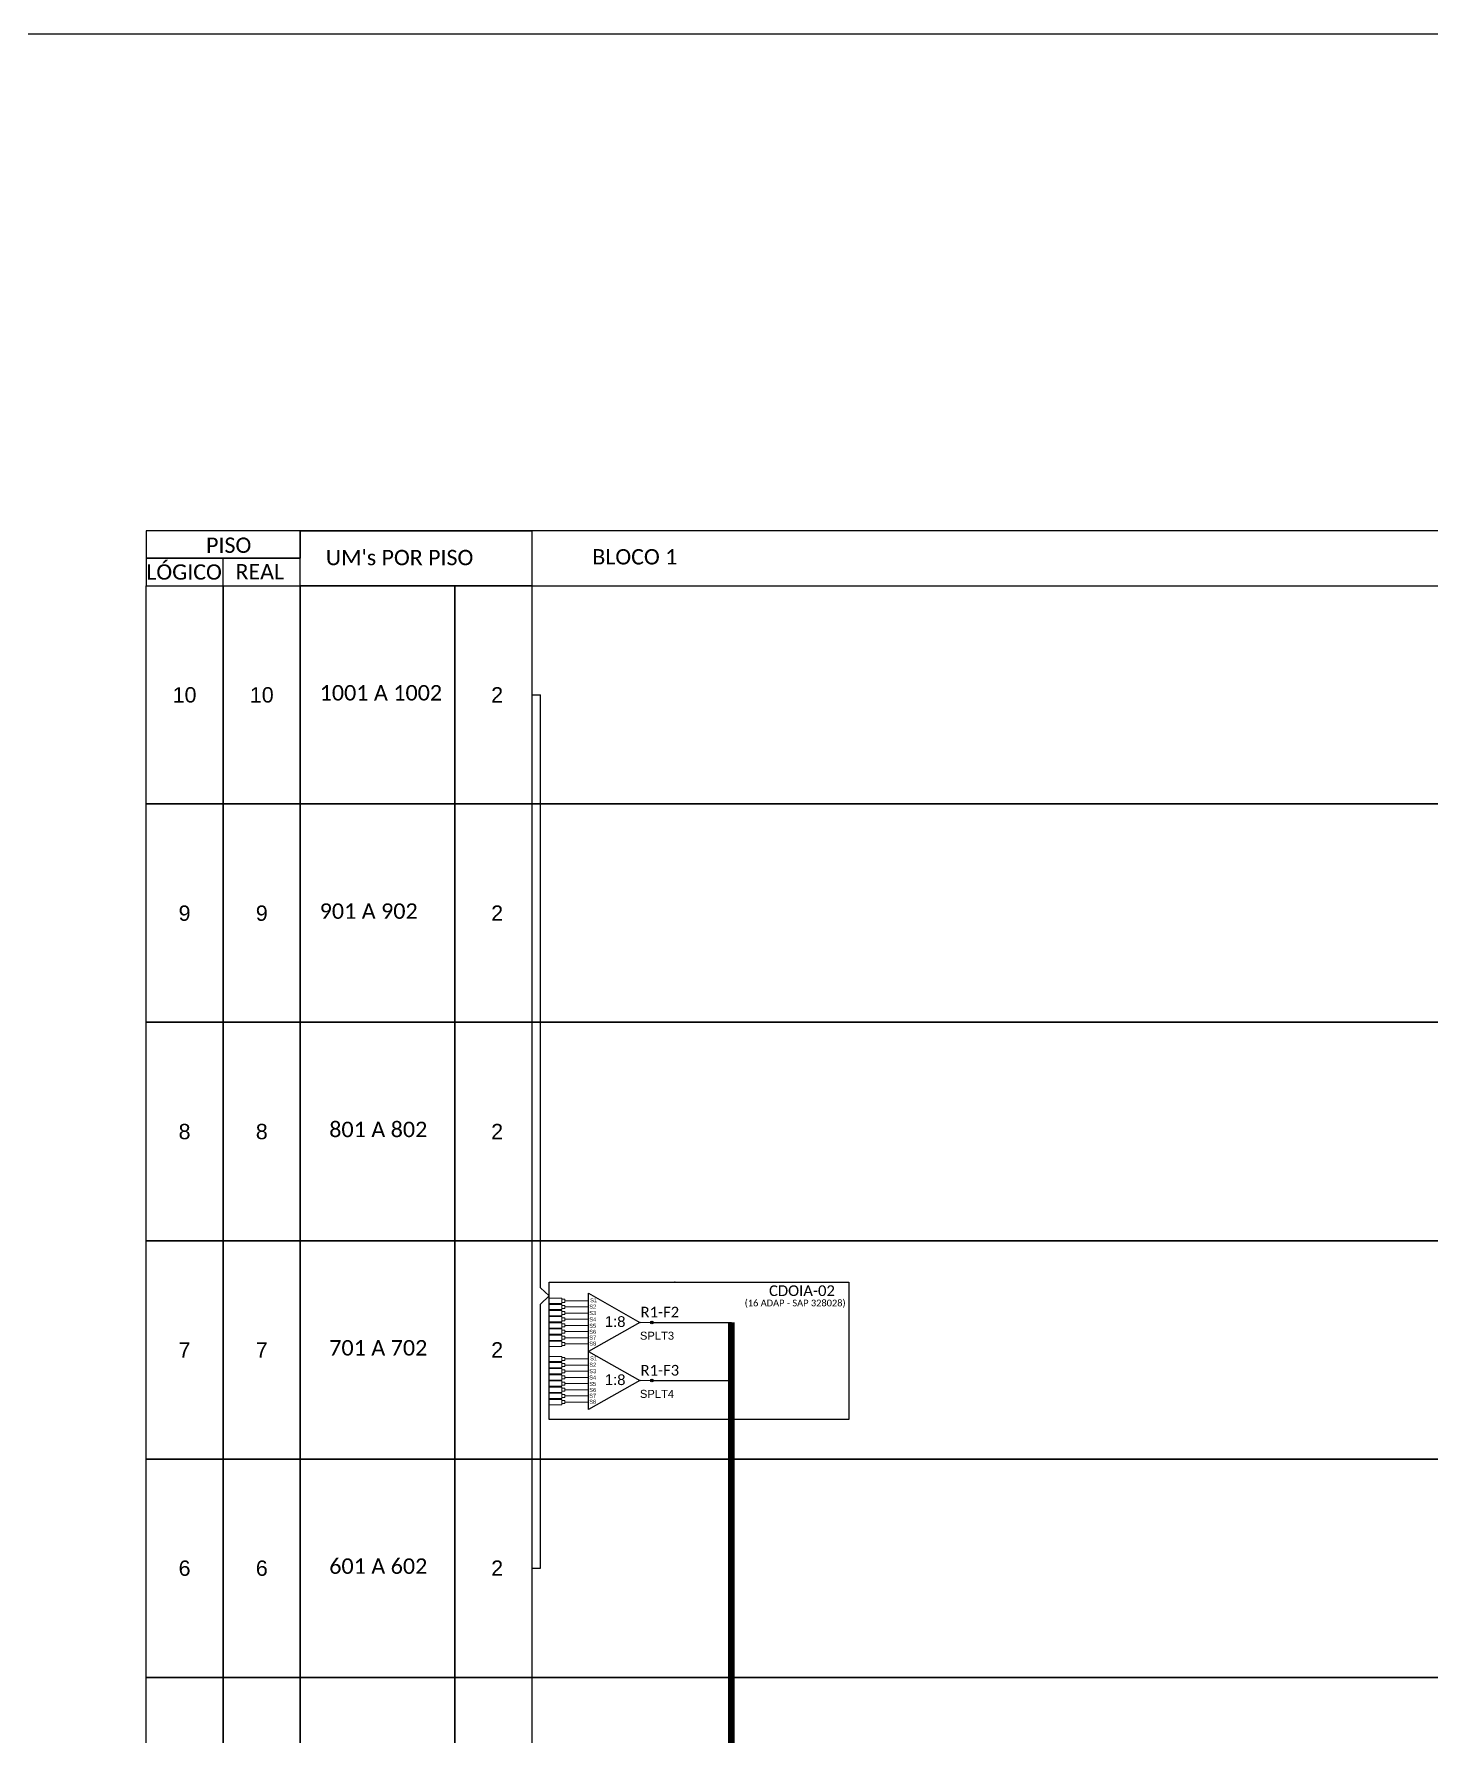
# Model space of a CAD drawing. Header units: inches. Extents: x -143605 to -141670, y 187277 to 187871.
# Drawn here: x -142089.8 to -141880.1, y 187615.6 to 187871 of the extents above; entities that cross this region are included whole.
import ezdxf
from ezdxf.enums import TextEntityAlignment as Align

# ---------------------------------------------------------------- set-up
doc = ezdxf.new("R2010")
doc.units = ezdxf.units.IN
doc.header["$MEASUREMENT"] = 0
doc.styles.add('ARIAL', font='arial.ttf')
doc.styles.add('WMF-Calibri0', font='calibri.ttf')

# ---------------------------------------------------------------- blocks, each defined once
blk = doc.blocks.new('A$C415C251F')
at = {"color": 3}
blk.add_point((0, 0), dxfattribs=at)
blk = doc.blocks.new('LEG_CDOIA8_C-SPLT_ESQ')
at = {"color": 3, "extrusion": (0, 0, -1), "xscale": -1, "zscale": -1}
blk.add_blockref('A$C415C251F', (0, 0), dxfattribs=at)
at = {"color": 1, "style": 'WMF-Calibri0', "flags": 4}
blk.add_attdef('MODELO', text='', height=1.5, dxfattribs=at).set_placement((22.54, -4.54), align=Align.CENTER)
blk.add_attdef('CDO', (21.44, -2.61), '', height=2, dxfattribs=at)
at = {"style": 'ARIAL', "flags": 4}
blk.add_attdef('SPLITAGEM', text='', height=1.5, dxfattribs=at).set_placement((18.61, -12.59), align=Align.CENTER)
blk = doc.blocks.new('SPLT_1-8_SC-APC_ESQ')
at = {"color": 3, "lineweight": 0}
for points in [[(2.41, -3.02), (0, -3.02)], [(2.41, -3.02), (2.41, -4)], [(2.41, -4), (0, -4)], [(2.41, -4.17), (0, -4.17)], [(2.41, -5.16), (0, -5.16)], [(2.41, -5.32), (0, -5.32)], [(2.41, -6.31), (0, -6.31)], [(2.41, -4.17), (2.41, -5.16)], [(2.41, -5.32), (2.41, -6.31)], [(2.99, -3.51), (7.37, -3.51)], [(7.37, -4.66), (2.99, -4.66)], [(7.37, -5.82), (2.99, -5.82)], [(2.41, -6.48), (0, -6.48)], [(2.41, -7.46), (0, -7.46)], [(2.41, -7.63), (0, -7.63)], [(2.41, -8.62), (0, -8.62)], [(2.41, -8.78), (0, -8.78)], [(2.41, -6.48), (2.41, -7.46)], [(2.41, -7.63), (2.41, -8.62)], [(2.41, -8.78), (2.41, -9.77)], [(7.37, -6.97), (2.99, -6.97)], [(7.37, -8.12), (2.99, -8.12)], [(7.37, -9.28), (2.99, -9.28)], [(2.41, -9.77), (0, -9.77)], [(2.41, -9.94), (0, -9.94)], [(2.41, -10.92), (0, -10.92)], [(2.41, -11.09), (0, -11.09)], [(2.41, -12.08), (0, -12.08)], [(2.41, -9.94), (2.41, -10.92)], [(2.41, -11.09), (2.41, -12.08)], [(7.37, -10.43), (2.99, -10.43)], [(7.37, -11.58), (2.99, -11.58)]]:
    blk.add_lwpolyline(points, dxfattribs=at)
at = {"color": 1}
blk.add_lwpolyline([(7.37, -2.1), (17.04, -7.55), (7.37, -13), (7.37, -2.1)], dxfattribs=at)
at = {"color": 3, "lineweight": 0}
for points in [[(2.99, -3.22), (2.41, -3.22), (2.41, -3.8), (2.99, -3.8)], [(2.99, -4.38), (2.41, -4.38), (2.41, -4.95), (2.99, -4.95)], [(2.99, -5.53), (2.41, -5.53), (2.41, -6.1), (2.99, -6.1)], [(2.99, -6.68), (2.41, -6.68), (2.41, -7.26), (2.99, -7.26)], [(2.99, -7.84), (2.41, -7.84), (2.41, -8.41), (2.99, -8.41)], [(2.99, -8.99), (2.41, -8.99), (2.41, -9.56), (2.99, -9.56)], [(2.99, -10.14), (2.41, -10.14), (2.41, -10.72), (2.99, -10.72)], [(2.99, -11.3), (2.41, -11.3), (2.41, -11.87), (2.99, -11.87)]]:
    blk.add_lwpolyline(points, close=True, dxfattribs=at)
at = {"color": 1, "lineweight": 0}
blk.add_lwpolyline([(17.04, -7.55), (19.26, -7.55)], dxfattribs=at)
at = {"color": 1, "style": 'ARIAL'}
for s, height, p in [('S1', 0.75, (7.7, -3.78)), ('S3', 0.75, (7.55, -6.18)), ('S2', 0.75, (7.56, -4.97)), ('1:8', 2, (10.45, -8.4)), ('S5', 0.75, (7.55, -8.57)), ('S4', 0.75, (7.55, -7.36)), ('S6', 0.75, (7.55, -9.69)), ('S7', 0.75, (7.55, -10.78)), ('S8', 0.75, (7.55, -11.9))]:
    blk.add_text(s, height=height, dxfattribs=at).set_placement(p)
blk = doc.blocks.new('SPLITTER_')
blk.add_point((0, 0))
at = {"style": 'ARIAL', "flags": 4}
blk.add_attdef('SPLT', (0, -3.26), '', height=1.5, dxfattribs=at)

msp = doc.modelspace()

# ---------------------------------------------------------------- hatches: boundary and pattern name
h = msp.add_hatch(color=3)
h.dxf.hatch_style = 1
edge = h.paths.add_edge_path()
edge.add_arc((-141997.14, 187677.76), 0.205, 0, 360)
h = msp.add_hatch(color=3)
h.dxf.hatch_style = 1
edge = h.paths.add_edge_path()
edge.add_arc((-141997.14, 187669.05), 0.205, 0, 360)

# ---------------------------------------------------------------- linework, layer by layer
for points in [[(-142509.06, 187276.97), (-141670.5, 187276.97), (-141670.5, 187870.97), (-142509.06, 187870.97), (-142509.06, 187276.97)], [(-142049.85, 187788.24), (-141779.92, 187788.24), (-141779.92, 187796.47), (-142049.85, 187796.47), (-142049.85, 187796.47), (-142049.85, 187792.36)], [(-142061.42, 187788.24), (-142061.42, 187792.36)]]:
    msp.add_lwpolyline(points)
at = {"color": 0}
for points in [[(-142072.99, 187792.36), (-142049.85, 187792.36), (-142049.85, 187796.47), (-142072.99, 187796.47)], [(-142072.99, 187788.24), (-142049.85, 187788.24), (-142049.85, 187792.36), (-142072.99, 187792.36)]]:
    msp.add_lwpolyline(points, close=True, dxfattribs=at)
for points in [[(-142049.85, 187796.47), (-142015.13, 187796.47), (-142015.13, 187788.24), (-142049.85, 187788.24)], [(-142072.99, 187788.24), (-142061.42, 187788.24), (-142061.42, 187755.5), (-142072.99, 187755.5)], [(-142061.42, 187788.24), (-142049.85, 187788.24), (-142049.85, 187755.5), (-142061.42, 187755.5)], [(-142049.85, 187788.24), (-141779.92, 187788.24), (-141779.92, 187755.5), (-142049.85, 187755.5)], [(-142049.85, 187788.24), (-142026.7, 187788.24), (-142026.7, 187755.5), (-142049.85, 187755.5)], [(-142026.7, 187788.24), (-142015.13, 187788.24), (-142015.13, 187755.5), (-142026.7, 187755.5)], [(-142072.99, 187755.5), (-142061.42, 187755.5), (-142061.42, 187722.76), (-142072.99, 187722.76)], [(-142061.42, 187755.5), (-142049.85, 187755.5), (-142049.85, 187722.76), (-142061.42, 187722.76)], [(-142049.85, 187755.5), (-141779.92, 187755.5), (-141779.92, 187722.76), (-142049.85, 187722.76)], [(-142049.85, 187755.5), (-142026.7, 187755.5), (-142026.7, 187722.76), (-142049.85, 187722.76)], [(-142026.7, 187755.5), (-142015.13, 187755.5), (-142015.13, 187722.76), (-142026.7, 187722.76)], [(-142072.99, 187722.76), (-142061.42, 187722.76), (-142061.42, 187690.01), (-142072.99, 187690.01)], [(-142061.42, 187722.76), (-142049.85, 187722.76), (-142049.85, 187690.01), (-142061.42, 187690.01)], [(-142049.85, 187722.76), (-141779.92, 187722.76), (-141779.92, 187690.01), (-142049.85, 187690.01)], [(-142049.85, 187722.76), (-142026.7, 187722.76), (-142026.7, 187690.01), (-142049.85, 187690.01)], [(-142026.7, 187722.76), (-142015.13, 187722.76), (-142015.13, 187690.01), (-142026.7, 187690.01)], [(-142072.99, 187690.01), (-142061.42, 187690.01), (-142061.42, 187657.27), (-142072.99, 187657.27)], [(-142061.42, 187690.01), (-142049.85, 187690.01), (-142049.85, 187657.27), (-142061.42, 187657.27)], [(-142049.85, 187690.01), (-141779.92, 187690.01), (-141779.92, 187657.27), (-142049.85, 187657.27)], [(-142049.85, 187690.01), (-142026.7, 187690.01), (-142026.7, 187657.27), (-142049.85, 187657.27)], [(-142026.7, 187690.01), (-142015.13, 187690.01), (-142015.13, 187657.27), (-142026.7, 187657.27)], [(-142072.99, 187657.27), (-142061.42, 187657.27), (-142061.42, 187624.52), (-142072.99, 187624.52)], [(-142061.42, 187657.27), (-142049.85, 187657.27), (-142049.85, 187624.52), (-142061.42, 187624.52)], [(-142049.85, 187657.27), (-141779.92, 187657.27), (-141779.92, 187624.52), (-142049.85, 187624.52)], [(-142049.85, 187657.27), (-142026.7, 187657.27), (-142026.7, 187624.52), (-142049.85, 187624.52)], [(-142026.7, 187657.27), (-142015.13, 187657.27), (-142015.13, 187624.52), (-142026.7, 187624.52)], [(-142072.99, 187624.52), (-142061.42, 187624.52), (-142061.42, 187591.78), (-142072.99, 187591.78)], [(-142061.42, 187624.52), (-142049.85, 187624.52), (-142049.85, 187591.78), (-142061.42, 187591.78)], [(-142049.85, 187624.52), (-141779.92, 187624.52), (-141779.92, 187591.78), (-142049.85, 187591.78)], [(-142049.85, 187624.52), (-142026.7, 187624.52), (-142026.7, 187591.78), (-142049.85, 187591.78)], [(-142026.7, 187624.52), (-142015.13, 187624.52), (-142015.13, 187591.78), (-142026.7, 187591.78)]]:
    msp.add_lwpolyline(points, close=True)
at = {"color": 3}
for points in [[(-142015.13, 187640.9), (-142013.81, 187640.9), (-142013.81, 187680.51), (-142012.55, 187681.72), (-142013.81, 187682.93), (-142013.81, 187771.87)], [(-142015.13, 187771.87), (-142013.81, 187771.87)]]:
    msp.add_lwpolyline(points, dxfattribs=at)
at = {"color": 1}
msp.add_lwpolyline([(-142012.55, 187683.8), (-141967.6, 187683.8), (-141967.6, 187663.19), (-142012.55, 187663.19)], close=True, dxfattribs=at)
at = {"color": 5}
for points in [[(-141997.14, 187677.76), (-141985.21, 187677.76)], [(-141997.14, 187669.05), (-141985.21, 187669.05)]]:
    msp.add_lwpolyline(points, dxfattribs=at)
at = {"color": 5, "const_width": 1}
msp.add_lwpolyline([(-141985.21, 187677.76), (-141985.21, 187442.78)], dxfattribs=at)
at = {"color": 3}
for centre in [(-141997.14, 187677.76), (-141997.14, 187669.05)]:
    msp.add_circle(centre, 0.205, dxfattribs=at)

# ---------------------------------------------------------------- block references
at = {"xscale": 0.7999999999883585, "yscale": 0.7999999999883585, "zscale": 0.8}
for p in [(-142012.55, 187683.8), (-142012.55, 187675.08)]:
    msp.add_blockref('SPLT_1-8_SC-APC_ESQ', p, dxfattribs=at)
at = {"color": 3}
ref = msp.add_blockref('LEG_CDOIA8_C-SPLT_ESQ', (-141993.67, 187683.8), dxfattribs=dict(at, xscale=0.7999999999883585, yscale=0.7999999999883585, zscale=0.8))
ref.add_attrib('CDO', 'CDOIA-02', (-141979.56, 187681.71), dxfattribs={"color": 1, "height": 1.6, "style": 'WMF-Calibri0'})
ref.add_attrib('MODELO', '(16 ADAP - SAP 328028)', dxfattribs={"color": 1, "height": 1, "style": 'WMF-Calibri0'}).set_placement((-141975.64, 187680.17), align=Align.CENTER)
ref = msp.add_blockref('SPLITTER_', (-141998.92, 187677.76), dxfattribs=dict(xscale=0.7999999999883585, yscale=0.7999999999883585, zscale=0.8))
ref.add_attrib('SPLT', 'SPLT3', (-141998.92, 187675.16), dxfattribs={"height": 1.2, "style": 'ARIAL'})
ref = msp.add_blockref('SPLITTER_', (-141998.92, 187669.05), dxfattribs=dict(xscale=0.7999999999883585, yscale=0.7999999999883585, zscale=0.8))
ref.add_attrib('SPLT', 'SPLT4', (-141998.92, 187666.44), dxfattribs={"height": 1.2, "style": 'ARIAL'})

# ---------------------------------------------------------------- texts
at = {"color": 0, "style": 'WMF-Calibri0'}
for s, p in [('     PISO', (-142068.03, 187793.16)), ('  LÓGICO', (-142074.57, 187789.14)), ("UM's POR PISO", (-142046.03, 187791.31)), ('BLOCO 1', (-142006.06, 187791.42)), ('    REAL', (-142062.81, 187789.19))]:
    msp.add_text(s, height=2.3, dxfattribs=at).set_placement(p)
at = {"style": 'WMF-Calibri0'}
for s, p in [('1001 A 1002', (-142046.95, 187771.02)), ('901 A 902', (-142046.95, 187738.28)), ('801 A 802', (-142045.51, 187705.54)), ('701 A 702', (-142045.51, 187672.79)), ('601 A 602', (-142045.51, 187640.05))]:
    msp.add_text(s, height=2.317, dxfattribs=at).set_placement(p)
at = {"color": 5, "style": 'WMF-Calibri0'}
for s, p in [('R1-F2', (-141998.83, 187678.5)), ('R1-F3', (-141998.83, 187669.78))]:
    msp.add_text(s, height=1.6, dxfattribs=at).set_placement(p)
at = {"style": 'ARIAL', "flags": 12}
for tag, p in [('10', (-142067.21, 187771.87)), ('10', (-142055.63, 187771.87)), ('2', (-142020.33, 187771.87)), ('9', (-142067.21, 187739.13)), ('9', (-142055.63, 187739.13)), ('2', (-142020.33, 187739.13)), ('8', (-142067.21, 187706.38)), ('8', (-142055.63, 187706.38)), ('2', (-142020.33, 187706.38)), ('7', (-142067.21, 187673.64)), ('7', (-142055.63, 187673.64)), ('2', (-142020.33, 187673.64)), ('6', (-142067.21, 187640.9)), ('6', (-142055.63, 187640.9)), ('2', (-142020.33, 187640.9))]:
    msp.add_attdef(tag, text='XX', height=2.3, dxfattribs=at).set_placement(p, align=Align.MIDDLE_CENTER)

doc.saveas('drawing.dxf')
